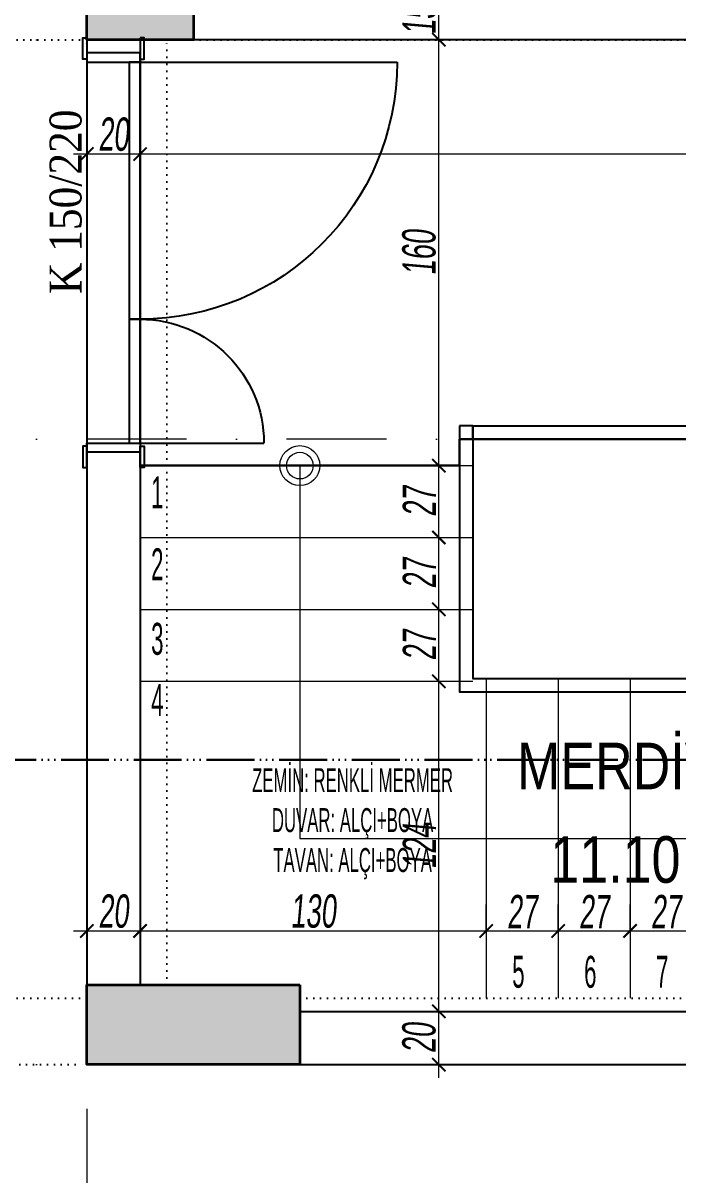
# Model space of a CAD drawing. Header units: millimetres. Extents: x -2145 to 33996, y -835 to 2363.
# Drawn here: x 9235.5 to 9481.5, y -181.8 to 250.9 of the extents above; entities that cross this region are included whole.
import ezdxf
from ezdxf.enums import TextEntityAlignment as Align

# ---------------------------------------------------------------- set-up
doc = ezdxf.new("R2010")
doc.units = ezdxf.units.MM
for name, pattern in [('ACAD_ISO06W100', [36, 24, -3, 0, -3, 0, -3, 0, -3]), ('DASHDOT', [1, 0.5, -0.25, 0, -0.25]), ('DOT', [0.25, 0, -0.25])]:
    doc.linetypes.add(name, pattern=pattern)
doc.layers.add('ALAN', color=3, linetype='Continuous', lineweight=25, plot=False)
for name, color, linetype in [('m_doğrama_ahşap', 25, 'Continuous'), ('NET_KİRİŞ', 253, 'DOT'), ('NET_POZ', 41, 'Continuous'), ('T-GOR-5', 33, 'Continuous'), ('T-MAH-AD', 7, 'Continuous')]:
    doc.layers.add(name, color=color, linetype=linetype)
for name, color, linetype, lineweight in [('NET_AKS', 251, 'DASHDOT', 9), ('NET_DUVAR', 150, 'Continuous', 18), ('NET_KESİT_ÇİZİGİSİ', 1, 'Continuous', 30), ('NET_KOLON_TARAMA', 8, 'Continuous', 0), ('NET_MERDİVEN', 212, 'Continuous', 13), ('NET_TAŞIYICI', 1, 'Continuous', 35), ('NET_ÖLÇÜ İÇ', 54, 'Continuous', 9), ('T-INCE', 254, 'Continuous', 0)]:
    doc.layers.add(name, color=color, linetype=linetype, lineweight=lineweight)
doc.styles.add('ARIALTR', font='arial.ttf', dxfattribs={"width": 0.8, "height": 22.5})
doc.styles.add('ARıAL', font='arial.ttf', dxfattribs={"width": 0.7})
doc.styles.add('BODRUM', font='swisscl.ttf', dxfattribs={"width": 0.8, "oblique": 5})
doc.styles.get("Standard").update_dxf_attribs({"font": 'arial.ttf'})
doc.styles.add('TGS SAYILAR', font='times.ttf', dxfattribs={"width": 0.7})
doc.dimstyles.new('olcu-50', dxfattribs={"dimscale": 0, "dimtxt": 12.5, "dimasz": 5, "dimexe": 10, "dimexo": 10, "dimgap": 1, "dimtad": 1, "dimdec": 1, "dimzin": 12, "dimtxsty": 'BODRUM', "dimblk": 'ARCHTICK', "dimcen": 8, "dimdle": 5, "dimclrd": 256, "dimclre": 256, "dimclrt": 256, "dimadec": 0, "dimazin": 2, "dimtfac": 1, "dimtdec": 1, "dimtix": 1, "dimtmove": 0, "dimatfit": 3, "dimldrblk": 'ARCHTICK', "dimfxl": 15, "dimfxlon": 1, "dimlwd": -1, "dimlwe": -1, "dimarcsym": 0})

# ---------------------------------------------------------------- blocks, each defined once
blk = doc.blocks.new('A$Cec846f78')
at = {"layer": 'NET_TAŞIYICI'}
for points in [[(-1620, 455), (-1620, 385), (-1660, 385), (-1660, 455)], [(-1580, 30), (-1580, 0), (-1660, 0), (-1660, 30)]]:
    blk.add_lwpolyline(points, close=True, dxfattribs=at)
blk = doc.blocks.new('A$Ca5374770')
at = {"layer": 'NET_KOLON_TARAMA'}
h = blk.add_hatch(dxfattribs=at)
h.set_pattern_fill('ANSI33', color=256)
h.paths.add_polyline_path([(1115, 0), (1115, 235), (1090, 235), (1090, 225), (1090, 0)])
h.paths.add_polyline_path([(890, 0), (890, 225), (890, 235), (865, 235), (865, 0)])
h.paths.add_polyline_path([(1580, 30), (1580, 0), (1660, 0), (1660, 30)])
h.paths.add_polyline_path([(1620, 455), (1620, 385), (1660, 385), (1660, 455)])
h.paths.add_polyline_path([(80, 950), (80, 980), (0, 980), (0, 950)])
h.paths.add_polyline_path([(1580, 980), (1580, 950), (1660, 950), (1660, 980)])
h.paths.add_polyline_path([(1035, 980), (1035, 950), (1115, 950), (1115, 980)])
h.paths.add_polyline_path([(625, 950), (625, 980), (545, 980), (545, 950)])
h.paths.add_polyline_path([(80, 0), (80, 30), (0, 30), (0, 0)])
h.paths.add_polyline_path([(1051, 425), (1051, 385), (1121, 385), (1121, 425)])
h.paths.add_polyline_path([(609, 385), (609, 425), (539, 425), (539, 385)])
h.paths.add_polyline_path([(585, 0), (585, 30), (505, 30), (505, 0)])
h.paths.add_polyline_path([(40, 385), (40, 455), (0, 455), (0, 385)])
at = {"layer": 'NET_TAŞIYICI', "xscale": -1}
blk.add_blockref('A$Cec846f78', (0, 0), dxfattribs=at)
blk = doc.blocks.new('A$C5ec6af74')
at = {"layer": 'NET_AKS', "ltscale": 75}
for p, q in [((-865, 1185), (-865, -185)), ((1125, 385), (-1195, 385)), ((1125, 235), (-1195, 235)), ((1125, 0), (-1195, 0))]:
    blk.add_line(p, q, dxfattribs=at)
blk = doc.blocks.new('A$Cb9b20b1b')
at = {"layer": 'NET_KİRİŞ', "ltscale": 10}
for p, q in [((730, 150), (231, 150)), ((740, -205), (740, 150)), ((895, 150), (770, 150)), ((770, -205), (770, 150)), ((690, -210), (225, -210)), ((895, -210), (770, -210)), ((690, -235), (225, -235)), ((920, -235), (770, -235))]:
    blk.add_line(p, q, dxfattribs=at)
blk = doc.blocks.new('*U635')
for p, q in [((-146.5, 0), (-146.5, -96.5)), ((-3.5, 0), (-3.5, -46.5))]:
    blk.add_line(p, q)
for points in [[(-155.7, 20), (-147.7, 20), (-147.7, 21.5), (-155.7, 21.5)], [(-146.5, 0), (-150, 0), (-150, 20), (-146.5, 20)], [(-3.5, 0), (0, 0), (0, 20), (-3.5, 20)], [(5.7, 20), (-2.3, 20), (-2.3, 21.5), (5.7, 21.5)], [(-155.7, 0), (-147.7, 0), (-147.7, -1.5), (-155.7, -1.5)], [(-146.5, 4.1), (-50, 4.1), (-50, 0), (-146.5, 0)], [(-50, 4.1), (-3.5, 4.1), (-3.5, 0), (-50, 0)], [(5.7, 0), (-2.3, 0), (-2.3, -1.5), (5.7, -1.5)]]:
    blk.add_lwpolyline(points, close=True)
for centre, radius, start, end in [((-146.5, 0), 96.5, 270, 0), ((-3.5, 0), 46.5, 180, 270)]:
    blk.add_arc(centre, radius, start, end)
blk = doc.blocks.new('_ArchTick')
at = {"color": 0, "linetype": 'ByBlock', "const_width": 0.15}
blk.add_lwpolyline([(-0.5, -0.5), (0.5, 0.5)], dxfattribs=at)
blk = doc.blocks.new('*D799')
at = {"layer": 'Defpoints', "color": 0, "transparency": 16777216}
for p in [(9391.66, -120.39), (9391.66, -120.39), (9391.66, -140.39)]:
    blk.add_point(p, dxfattribs=at)
at = {"layer": 'NET_ÖLÇÜ İÇ', "transparency": 16777216}
for p, q in [((9391.66, -145.39), (9391.66, -115.39)), ((9391.66, -120.39), (9401.66, -120.39)), ((9391.66, -140.39), (9381.66, -140.39))]:
    blk.add_line(p, q, dxfattribs=at)
at = {"layer": 'NET_ÖLÇÜ İÇ', "transparency": 16777216, "xscale": 5, "yscale": 5, "zscale": 5}
for p, rotation in [((9391.66, -120.39), 90), ((9391.66, -140.39), 270)]:
    blk.add_blockref('_ArchTick', p, dxfattribs=dict(at, rotation=rotation))
at = {"layer": 'NET_ÖLÇÜ İÇ', "transparency": 16777216, "insert": (9384.26, -130.39), "char_height": 12.5, "attachment_point": 5, "rotation": 90, "style": 'BODRUM'}
blk.add_mtext('20', dxfattribs=at)
blk = doc.blocks.new('*D800')
at = {"layer": 'Defpoints', "color": 0, "transparency": 16777216}
for p in [(9391.66, 3.61), (9391.66, 3.61), (9391.66, -120.39)]:
    blk.add_point(p, dxfattribs=at)
at = {"layer": 'NET_ÖLÇÜ İÇ', "transparency": 16777216}
for p, q in [((9391.66, -125.39), (9391.66, 8.61)), ((9391.66, 3.61), (9401.66, 3.61)), ((9391.66, -120.39), (9401.66, -120.39))]:
    blk.add_line(p, q, dxfattribs=at)
at = {"layer": 'NET_ÖLÇÜ İÇ', "transparency": 16777216, "xscale": 5, "yscale": 5, "zscale": 5}
for p, rotation in [((9391.66, 3.61), 90), ((9391.66, -120.39), 270)]:
    blk.add_blockref('_ArchTick', p, dxfattribs=dict(at, rotation=rotation))
at = {"layer": 'NET_ÖLÇÜ İÇ', "transparency": 16777216, "insert": (9384.39, -58.39), "char_height": 12.5, "attachment_point": 5, "rotation": 90, "style": 'BODRUM'}
blk.add_mtext('124', dxfattribs=at)
blk = doc.blocks.new('*D801')
at = {"layer": 'Defpoints', "color": 0, "transparency": 16777216}
for p in [(9391.66, 30.61), (9391.66, 30.61), (9391.66, 3.61)]:
    blk.add_point(p, dxfattribs=at)
at = {"layer": 'NET_ÖLÇÜ İÇ', "transparency": 16777216}
for p, q in [((9391.66, -1.39), (9391.66, 35.61)), ((9391.66, 30.61), (9401.66, 30.61)), ((9391.66, 3.61), (9401.66, 3.61))]:
    blk.add_line(p, q, dxfattribs=at)
at = {"layer": 'NET_ÖLÇÜ İÇ', "transparency": 16777216, "xscale": 5, "yscale": 5, "zscale": 5}
for p, rotation in [((9391.66, 30.61), 90), ((9391.66, 3.61), 270)]:
    blk.add_blockref('_ArchTick', p, dxfattribs=dict(at, rotation=rotation))
at = {"layer": 'NET_ÖLÇÜ İÇ', "transparency": 16777216, "insert": (9384.39, 17.11), "char_height": 12.5, "attachment_point": 5, "rotation": 90, "style": 'BODRUM'}
blk.add_mtext('27', dxfattribs=at)
blk = doc.blocks.new('*D802')
at = {"layer": 'Defpoints', "color": 0, "transparency": 16777216}
for p in [(9391.66, 57.61), (9391.66, 57.61), (9391.66, 30.61)]:
    blk.add_point(p, dxfattribs=at)
at = {"layer": 'NET_ÖLÇÜ İÇ', "transparency": 16777216}
for p, q in [((9391.66, 25.61), (9391.66, 62.61)), ((9391.66, 57.61), (9401.66, 57.61)), ((9391.66, 30.61), (9401.66, 30.61))]:
    blk.add_line(p, q, dxfattribs=at)
at = {"layer": 'NET_ÖLÇÜ İÇ', "transparency": 16777216, "xscale": 5, "yscale": 5, "zscale": 5}
for p, rotation in [((9391.66, 57.61), 90), ((9391.66, 30.61), 270)]:
    blk.add_blockref('_ArchTick', p, dxfattribs=dict(at, rotation=rotation))
at = {"layer": 'NET_ÖLÇÜ İÇ', "transparency": 16777216, "insert": (9384.39, 44.11), "char_height": 12.5, "attachment_point": 5, "rotation": 90, "style": 'BODRUM'}
blk.add_mtext('27', dxfattribs=at)
blk = doc.blocks.new('*D803')
at = {"layer": 'Defpoints', "color": 0, "transparency": 16777216}
for p in [(9391.66, 84.61), (9391.66, 84.61), (9391.66, 57.61)]:
    blk.add_point(p, dxfattribs=at)
at = {"layer": 'NET_ÖLÇÜ İÇ', "transparency": 16777216}
for p, q in [((9391.66, 52.61), (9391.66, 89.61)), ((9391.66, 84.61), (9401.66, 84.61)), ((9391.66, 57.61), (9401.66, 57.61))]:
    blk.add_line(p, q, dxfattribs=at)
at = {"layer": 'NET_ÖLÇÜ İÇ', "transparency": 16777216, "xscale": 5, "yscale": 5, "zscale": 5}
for p, rotation in [((9391.66, 84.61), 90), ((9391.66, 57.61), 270)]:
    blk.add_blockref('_ArchTick', p, dxfattribs=dict(at, rotation=rotation))
at = {"layer": 'NET_ÖLÇÜ İÇ', "transparency": 16777216, "insert": (9384.39, 71.11), "char_height": 12.5, "attachment_point": 5, "rotation": 90, "style": 'BODRUM'}
blk.add_mtext('27', dxfattribs=at)
blk = doc.blocks.new('*D804')
at = {"layer": 'Defpoints', "color": 0, "transparency": 16777216}
for p in [(9391.66, 244.61), (9391.66, 244.61), (9391.66, 84.61)]:
    blk.add_point(p, dxfattribs=at)
at = {"layer": 'NET_ÖLÇÜ İÇ', "transparency": 16777216}
for p, q in [((9391.66, 79.61), (9391.66, 249.61)), ((9391.66, 244.61), (9401.66, 244.61)), ((9391.66, 84.61), (9401.66, 84.61))]:
    blk.add_line(p, q, dxfattribs=at)
at = {"layer": 'NET_ÖLÇÜ İÇ', "transparency": 16777216, "xscale": 5, "yscale": 5, "zscale": 5}
for p, rotation in [((9391.66, 244.61), 90), ((9391.66, 84.61), 270)]:
    blk.add_blockref('_ArchTick', p, dxfattribs=dict(at, rotation=rotation))
at = {"layer": 'NET_ÖLÇÜ İÇ', "transparency": 16777216, "insert": (9384.26, 164.61), "char_height": 12.5, "attachment_point": 5, "rotation": 90, "style": 'BODRUM'}
blk.add_mtext('160', dxfattribs=at)
blk = doc.blocks.new('*D805')
at = {"layer": 'Defpoints', "color": 0, "transparency": 16777216}
for p in [(9391.66, 259.61), (9391.66, 259.61), (9391.66, 244.61)]:
    blk.add_point(p, dxfattribs=at)
at = {"layer": 'NET_ÖLÇÜ İÇ', "transparency": 16777216}
for p, q in [((9391.66, 239.61), (9391.66, 264.61)), ((9391.66, 259.61), (9401.66, 259.61)), ((9391.66, 244.61), (9401.66, 244.61))]:
    blk.add_line(p, q, dxfattribs=at)
at = {"layer": 'NET_ÖLÇÜ İÇ', "transparency": 16777216, "xscale": 5, "yscale": 5, "zscale": 5}
for p, rotation in [((9391.66, 259.61), 90), ((9391.66, 244.61), 270)]:
    blk.add_blockref('_ArchTick', p, dxfattribs=dict(at, rotation=rotation))
at = {"layer": 'NET_ÖLÇÜ İÇ', "transparency": 16777216, "insert": (9384.29, 252.11), "char_height": 12.5, "attachment_point": 5, "rotation": 90, "style": 'BODRUM'}
blk.add_mtext('15', dxfattribs=at)
blk = doc.blocks.new('*D815')
at = {"layer": 'Defpoints', "color": 0, "transparency": 16777216}
for p in [(9279.48, 201.64), (9279.48, 201.64), (10029.48, 201.64)]:
    blk.add_point(p, dxfattribs=at)
at = {"layer": 'NET_ÖLÇÜ İÇ', "transparency": 16777216}
for p, q in [((9279.48, 201.64), (9279.48, 211.64)), ((10029.48, 201.64), (10029.48, 211.64)), ((10034.48, 201.64), (9274.48, 201.64))]:
    blk.add_line(p, q, dxfattribs=at)
at = {"layer": 'NET_ÖLÇÜ İÇ', "transparency": 16777216, "xscale": 5, "yscale": 5, "zscale": 5, "rotation": 180}
blk.add_blockref('_ArchTick', (9279.48, 201.64), dxfattribs=at)
at = {"layer": 'NET_ÖLÇÜ İÇ', "transparency": 16777216, "xscale": 5, "yscale": 5, "zscale": 5}
blk.add_blockref('_ArchTick', (10029.48, 201.64), dxfattribs=at)
at = {"layer": 'NET_ÖLÇÜ İÇ', "transparency": 16777216, "insert": (9654.48, 209.04), "char_height": 12.5, "attachment_point": 5, "style": 'BODRUM'}
blk.add_mtext('750', dxfattribs=at)
blk = doc.blocks.new('*D816')
at = {"layer": 'Defpoints', "color": 0, "transparency": 16777216}
for p in [(9259.48, 201.64), (9259.48, 201.64), (9279.48, 201.64)]:
    blk.add_point(p, dxfattribs=at)
at = {"layer": 'NET_ÖLÇÜ İÇ', "transparency": 16777216}
for p, q in [((9259.48, 201.64), (9259.48, 211.64)), ((9279.48, 201.64), (9279.48, 211.64)), ((9284.48, 201.64), (9254.48, 201.64))]:
    blk.add_line(p, q, dxfattribs=at)
at = {"layer": 'NET_ÖLÇÜ İÇ', "transparency": 16777216, "xscale": 5, "yscale": 5, "zscale": 5, "rotation": 180}
blk.add_blockref('_ArchTick', (9259.48, 201.64), dxfattribs=at)
at = {"layer": 'NET_ÖLÇÜ İÇ', "transparency": 16777216, "xscale": 5, "yscale": 5, "zscale": 5}
blk.add_blockref('_ArchTick', (9279.48, 201.64), dxfattribs=at)
at = {"layer": 'NET_ÖLÇÜ İÇ', "transparency": 16777216, "insert": (9269.48, 209.04), "char_height": 12.5, "attachment_point": 5, "style": 'BODRUM'}
blk.add_mtext('20', dxfattribs=at)
blk = doc.blocks.new('*D817')
at = {"layer": 'Defpoints', "color": 0, "transparency": 16777216}
for p in [(9259.48, -90.19), (9279.48, -90.19), (9279.48, -90.19)]:
    blk.add_point(p, dxfattribs=at)
at = {"layer": 'NET_ÖLÇÜ İÇ', "transparency": 16777216}
for p, q in [((9259.48, -90.19), (9259.48, -80.19)), ((9279.48, -90.19), (9279.48, -80.19)), ((9254.48, -90.19), (9284.48, -90.19))]:
    blk.add_line(p, q, dxfattribs=at)
at = {"layer": 'NET_ÖLÇÜ İÇ', "transparency": 16777216, "xscale": 5, "yscale": 5, "zscale": 5, "rotation": 180}
blk.add_blockref('_ArchTick', (9259.48, -90.19), dxfattribs=at)
at = {"layer": 'NET_ÖLÇÜ İÇ', "transparency": 16777216, "xscale": 5, "yscale": 5, "zscale": 5}
blk.add_blockref('_ArchTick', (9279.48, -90.19), dxfattribs=at)
at = {"layer": 'NET_ÖLÇÜ İÇ', "transparency": 16777216, "insert": (9269.48, -82.79), "char_height": 12.5, "attachment_point": 5, "style": 'BODRUM'}
blk.add_mtext('20', dxfattribs=at)
blk = doc.blocks.new('*D818')
at = {"layer": 'Defpoints', "color": 0, "transparency": 16777216}
for p in [(9279.48, -90.19), (9409.48, -90.19), (9409.48, -90.19)]:
    blk.add_point(p, dxfattribs=at)
at = {"layer": 'NET_ÖLÇÜ İÇ', "transparency": 16777216}
for p, q in [((9279.48, -90.19), (9279.48, -80.19)), ((9409.48, -90.19), (9409.48, -80.19)), ((9274.48, -90.19), (9414.48, -90.19))]:
    blk.add_line(p, q, dxfattribs=at)
at = {"layer": 'NET_ÖLÇÜ İÇ', "transparency": 16777216, "xscale": 5, "yscale": 5, "zscale": 5, "rotation": 180}
blk.add_blockref('_ArchTick', (9279.48, -90.19), dxfattribs=at)
at = {"layer": 'NET_ÖLÇÜ İÇ', "transparency": 16777216, "xscale": 5, "yscale": 5, "zscale": 5}
blk.add_blockref('_ArchTick', (9409.48, -90.19), dxfattribs=at)
at = {"layer": 'NET_ÖLÇÜ İÇ', "transparency": 16777216, "insert": (9344.48, -82.78), "char_height": 12.5, "attachment_point": 5, "style": 'BODRUM'}
blk.add_mtext('130', dxfattribs=at)
blk = doc.blocks.new('*D819')
at = {"layer": 'Defpoints', "color": 0, "transparency": 16777216}
for p in [(9409.48, -90.19), (9436.48, -90.19), (9436.48, -90.19)]:
    blk.add_point(p, dxfattribs=at)
at = {"layer": 'NET_ÖLÇÜ İÇ', "transparency": 16777216}
for p, q in [((9409.48, -90.19), (9409.48, -80.19)), ((9436.48, -90.19), (9436.48, -80.19)), ((9404.48, -90.19), (9441.48, -90.19))]:
    blk.add_line(p, q, dxfattribs=at)
at = {"layer": 'NET_ÖLÇÜ İÇ', "transparency": 16777216, "xscale": 5, "yscale": 5, "zscale": 5, "rotation": 180}
blk.add_blockref('_ArchTick', (9409.48, -90.19), dxfattribs=at)
at = {"layer": 'NET_ÖLÇÜ İÇ', "transparency": 16777216, "xscale": 5, "yscale": 5, "zscale": 5}
blk.add_blockref('_ArchTick', (9436.48, -90.19), dxfattribs=at)
at = {"layer": 'NET_ÖLÇÜ İÇ', "transparency": 16777216, "insert": (9422.98, -82.91), "char_height": 12.5, "attachment_point": 5, "style": 'BODRUM'}
blk.add_mtext('27', dxfattribs=at)
blk = doc.blocks.new('*D820')
at = {"layer": 'Defpoints', "color": 0, "transparency": 16777216}
for p in [(9436.48, -90.19), (9463.48, -90.19), (9463.48, -90.19)]:
    blk.add_point(p, dxfattribs=at)
at = {"layer": 'NET_ÖLÇÜ İÇ', "transparency": 16777216}
for p, q in [((9436.48, -90.19), (9436.48, -80.19)), ((9463.48, -90.19), (9463.48, -80.19)), ((9431.48, -90.19), (9468.48, -90.19))]:
    blk.add_line(p, q, dxfattribs=at)
at = {"layer": 'NET_ÖLÇÜ İÇ', "transparency": 16777216, "xscale": 5, "yscale": 5, "zscale": 5, "rotation": 180}
blk.add_blockref('_ArchTick', (9436.48, -90.19), dxfattribs=at)
at = {"layer": 'NET_ÖLÇÜ İÇ', "transparency": 16777216, "xscale": 5, "yscale": 5, "zscale": 5}
blk.add_blockref('_ArchTick', (9463.48, -90.19), dxfattribs=at)
at = {"layer": 'NET_ÖLÇÜ İÇ', "transparency": 16777216, "insert": (9449.98, -82.91), "char_height": 12.5, "attachment_point": 5, "style": 'BODRUM'}
blk.add_mtext('27', dxfattribs=at)
blk = doc.blocks.new('*D821')
at = {"layer": 'Defpoints', "color": 0, "transparency": 16777216}
for p in [(9463.48, -90.19), (9490.48, -90.19), (9490.48, -90.19)]:
    blk.add_point(p, dxfattribs=at)
at = {"layer": 'NET_ÖLÇÜ İÇ', "transparency": 16777216}
for p, q in [((9463.48, -90.19), (9463.48, -80.19)), ((9490.48, -90.19), (9490.48, -80.19)), ((9458.48, -90.19), (9495.48, -90.19))]:
    blk.add_line(p, q, dxfattribs=at)
at = {"layer": 'NET_ÖLÇÜ İÇ', "transparency": 16777216, "xscale": 5, "yscale": 5, "zscale": 5, "rotation": 180}
blk.add_blockref('_ArchTick', (9463.48, -90.19), dxfattribs=at)
at = {"layer": 'NET_ÖLÇÜ İÇ', "transparency": 16777216, "xscale": 5, "yscale": 5, "zscale": 5}
blk.add_blockref('_ArchTick', (9490.48, -90.19), dxfattribs=at)
at = {"layer": 'NET_ÖLÇÜ İÇ', "transparency": 16777216, "insert": (9476.98, -82.91), "char_height": 12.5, "attachment_point": 5, "style": 'BODRUM'}
blk.add_mtext('27', dxfattribs=at)
blk = doc.blocks.new('*U1585')
at = {"layer": 'NET_KESİT_ÇİZİGİSİ', "linetype": 'ACAD_ISO06W100'}
blk.add_lwpolyline([(2626.67, 0), (200, 0)], dxfattribs=at)
at = {"layer": 'NET_KESİT_ÇİZİGİSİ', "style": 'ARıAL', "width": 1.5}
for tag, p in [('KESİTSOL', (40, 66.83)), ('KESİTSAĞ', (2786.67, 66.83))]:
    blk.add_attdef(tag, text='', height=30, dxfattribs=at).set_placement(p, align=Align.MIDDLE_CENTER)

msp = doc.modelspace()

# ---------------------------------------------------------------- linework, layer by layer
at = {"layer": 'ALAN'}
for points in [[(10919.48, 839.61), (9259.48, 839.61), (9259.48, -140.39), (10919.48, -140.39)], [(10029.48, 244.61), (9279.48, 244.61), (9279.48, 84.61), (9399.48, 84.61), (9399.48, 94.61), (10029.48, 94.61)], [(9339.48, -110.39), (9339.48, -120.39), (9804.48, -120.39), (9804.48, 94.61), (9399.48, 94.61), (9399.48, 84.61), (9279.48, 84.61), (9279.48, -110.39)]]:
    msp.add_lwpolyline(points, close=True, dxfattribs=at)
at = {"layer": 'NET_DUVAR'}
for p, q in [((9259.48, -110.39), (9259.48, 244.61)), ((9279.48, -110.39), (9279.48, 244.61)), ((9798.48, 244.61), (9299.48, 244.61)), ((9279.48, 239.61), (9259.48, 239.61)), ((9279.48, 89.61), (9259.48, 89.61)), ((9804.48, -120.39), (9339.48, -120.39)), ((9804.48, -140.39), (9339.48, -140.39))]:
    msp.add_line(p, q, dxfattribs=at)
at = {"layer": 'NET_MERDİVEN'}
for p, q in [((9279.48, 84.61), (9404.48, 84.61)), ((9279.48, 57.61), (9404.48, 57.61)), ((9279.48, 30.61), (9404.48, 30.61)), ((9409.48, 4.61), (9409.48, -115.39)), ((9436.48, 4.61), (9436.48, -115.39)), ((9463.48, 4.61), (9463.48, -115.39)), ((9279.48, 3.61), (9404.48, 3.61))]:
    msp.add_line(p, q, dxfattribs=at)
at = {"layer": 'T-GOR-5'}
msp.add_line((9404.48, 99.61), (9399.48, 99.61), dxfattribs=at)
for points in [[(9399.48, 99.61), (9399.48, -0.39), (9490.48, -0.39)], [(9404.48, 99.61), (9404.48, 4.61), (9490.48, 4.61)]]:
    msp.add_lwpolyline(points, dxfattribs=at)
msp.add_lwpolyline([(9684.48, 94.61), (9404.48, 94.61), (9404.48, 99.61), (9684.48, 99.61)], close=True, dxfattribs=at)
at = {"layer": 'T-INCE'}
msp.add_lwpolyline([(9339.48, 84.61), (9339.48, -55.39), (9490.48, -55.39)], dxfattribs=at)
for radius in [7.5, 5]:
    msp.add_circle((9339.48, 84.61), radius, dxfattribs=at)

# ---------------------------------------------------------------- block references
at = {"layer": 'm_doğrama_ahşap', "xscale": -1, "rotation": 90}
msp.add_blockref('*U635', (9279.48, 89.61), dxfattribs=at)
at = {"layer": 'NET_AKS'}
msp.add_blockref('A$C5ec6af74', (10124.48, -140.39), dxfattribs=at)
at = {"layer": 'NET_KESİT_ÇİZİGİSİ', "ltscale": 100, "xscale": -0.75, "yscale": 0.75, "zscale": 0.75}
msp.add_blockref('*U1585', (11165.19, -25.96), dxfattribs=at)
at = {"layer": 'NET_KİRİŞ', "xscale": -1}
msp.add_blockref('A$Cb9b20b1b', (10029.48, 94.61), dxfattribs=at)
at = {"layer": 'NET_TAŞIYICI', "xscale": -1}
msp.add_blockref('A$Ca5374770', (10919.48, -140.39), dxfattribs=at)

# ---------------------------------------------------------------- texts
at = {"layer": 'NET_POZ', "style": 'TGS SAYILAR', "width": 0.9}
msp.add_text('K 150/220', height=12, rotation=90, dxfattribs=at).set_placement((9257.48, 149.05))
at = {"layer": 'NET_POZ', "transparency": 33554687, "width": 0.5}
for s, p in [('1', (9283.62, 68.55)), ('2', (9283.62, 41.55)), ('3', (9283.62, 13.55)), ('4', (9283.62, -9.45)), ('5', (9419.22, -111.51)), ('6', (9446.22, -111.51)), ('7', (9473.22, -111.51))]:
    msp.add_text(s, height=12, dxfattribs=at).set_placement(p)
at = {"layer": 'NET_POZ', "insert": (9359.28, -29.04), "char_height": 9, "width": 105.1157, "attachment_point": 2}
msp.add_mtext('{\\W0.5;ZEMİN: RENKLİ MERMER \\PDUVAR: ALÇI+BOYA\\PTAVAN: ALÇI+BOYA}', dxfattribs=at)
at = {"layer": 'T-MAH-AD', "insert": (9472.63, -72.33), "char_height": 17.5, "width": 103.6096, "attachment_point": 8, "style": 'ARIALTR'}
msp.add_mtext('\\A1;MERDİVEN\\P11.10 m{\\H0.7x;\\S2^ ;}', dxfattribs=at)

# ---------------------------------------------------------------- dimensions: what is measured, and where the dimension line sits
at = {"layer": 'NET_ÖLÇÜ İÇ'}
for base, p1, p2, angle, picture, middle in [((9391.66, 259.61), (9391.66, 244.61), (9391.66, 259.61), 270, '*D805', (9384.29, 252.11)), ((9391.66, 244.61), (9391.66, 84.61), (9391.66, 244.61), 270, '*D804', (9384.26, 164.61)), ((9259.48, 201.64), (9279.48, 201.64), (9259.48, 201.64), 0, '*D816', (9269.48, 209.04)), ((9279.48, 201.64), (10029.48, 201.64), (9279.48, 201.64), 0, '*D815', (9654.48, 209.04)), ((9391.66, 84.61), (9391.66, 57.61), (9391.66, 84.61), 270, '*D803', (9384.39, 71.11)), ((9391.66, 57.61), (9391.66, 30.61), (9391.66, 57.61), 270, '*D802', (9384.39, 44.11)), ((9391.66, 30.61), (9391.66, 3.61), (9391.66, 30.61), 270, '*D801', (9384.39, 17.11)), ((9391.66, 3.61), (9391.66, -120.39), (9391.66, 3.61), 270, '*D800', (9384.39, -58.39)), ((9409.48, -90.19), (9279.48, -90.19), (9409.48, -90.19), 180, '*D818', (9344.48, -82.78)), ((9436.48, -90.19), (9409.48, -90.19), (9436.48, -90.19), 180, '*D819', (9422.98, -82.91)), ((9463.48, -90.19), (9436.48, -90.19), (9463.48, -90.19), 180, '*D820', (9449.98, -82.91)), ((9490.48, -90.19), (9463.48, -90.19), (9490.48, -90.19), 180, '*D821', (9476.98, -82.91))]:
    dim = msp.add_linear_dim(base=base, p1=p1, p2=p2, angle=angle, dimstyle='olcu-50', override={"dimscale": 1, "dimtmove": 1}, dxfattribs=at)
    dim.commit()
    dim.dimension.update_dxf_attribs({"geometry": picture, "text_midpoint": middle})
for p1, p2, picture, middle in [((9259.48, -90.19), (9279.48, -90.19), '*D817', (9269.48, -82.79)), ((9391.66, -140.39), (9391.66, -120.39), '*D799', (9384.26, -130.39))]:
    dim = msp.add_aligned_dim(p1=p1, p2=p2, distance=0, dimstyle='olcu-50', override={"dimscale": 1}, dxfattribs=at)
    dim.commit()
    dim.dimension.update_dxf_attribs({"geometry": picture, "text_midpoint": middle})

doc.saveas('drawing.dxf')
